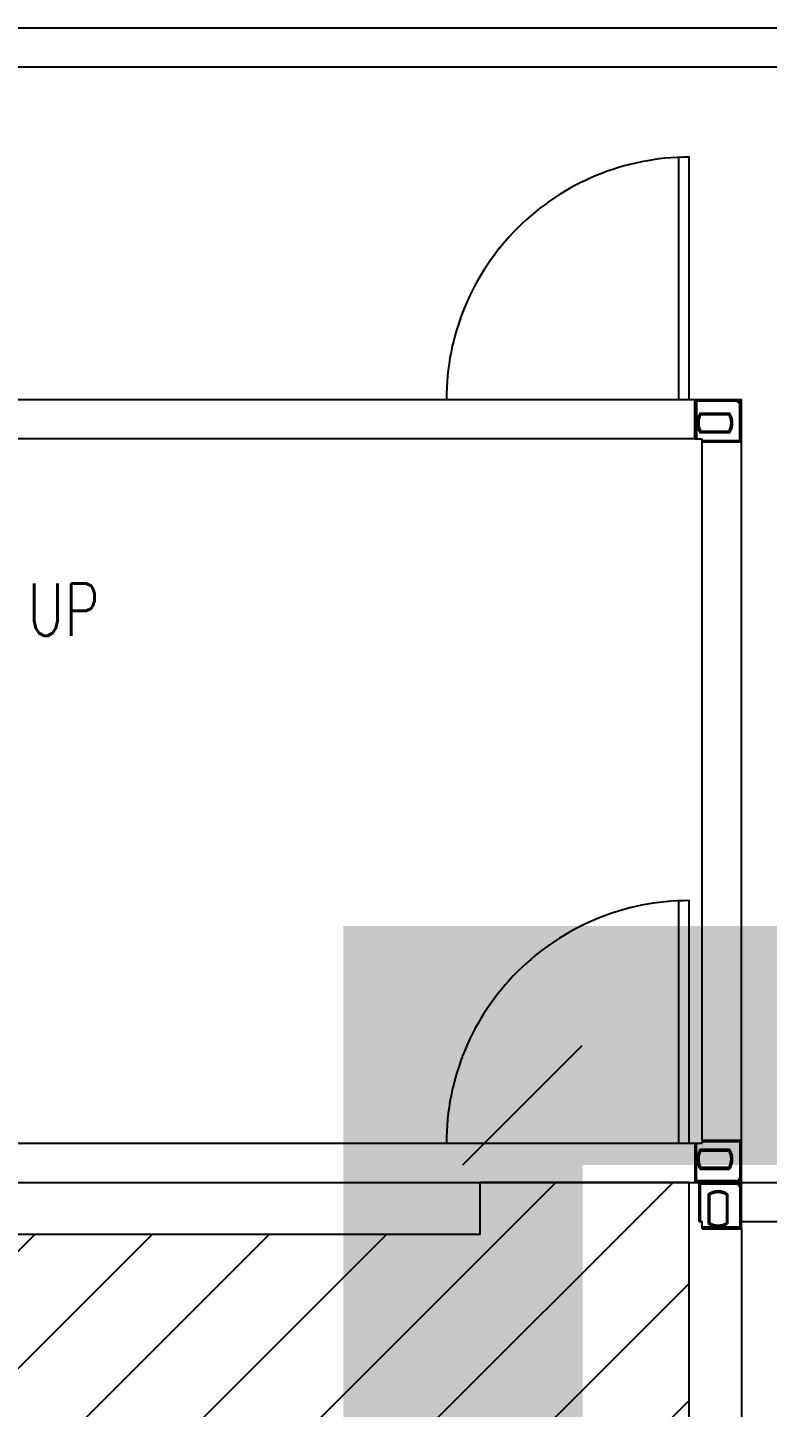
# Model space of a CAD drawing. Header units: millimetres. Extents: x 63700 to 182600, y -289551 to -205451.
# Drawn here: x 115409.8 to 115551.5, y -251103.6 to -250839.2 of the extents above; entities that cross this region are included whole.
import ezdxf

# ---------------------------------------------------------------- set-up
doc = ezdxf.new("R2010")
doc.units = ezdxf.units.MM
doc.header["$LTSCALE"] = 50
doc.layers.add('3', color=7, linetype='Continuous')
doc.layers.add('DITCH', color=7, linetype='Continuous', lineweight=0)
doc.styles.get("Standard").update_dxf_attribs({"font": 'romans.shx', "width": 0.75, "bigfont": 'whgtxt.shx'})

# ---------------------------------------------------------------- blocks, each defined once
blk = doc.blocks.new('KEY PLAN_NEW')
h = blk.add_hatch()
h.set_pattern_fill('ANSI31', color=253, scale=2)
h.set_pattern_definition([(45, (-1396.921, -1800.0236), (-4.490128, 4.490128), [])])
edge = h.paths.add_edge_path()
edge.add_line((-2006.86, -1075.94), (-2006.86, -1091.94))
edge.add_line((-2006.86, -1091.94), (-2067.86, -1091.94))
edge.add_line((-2067.86, -1091.94), (-2067.86, -1375.94))
edge.add_line((-2067.86, -1375.94), (-2006.86, -1375.94))
edge.add_line((-2006.86, -1375.94), (-2006.86, -1391.94))
edge.add_line((-2006.86, -1391.94), (-2007.86, -1391.94))
edge.add_line((-2007.86, -1391.94), (-2007.86, -1488.94))
edge.add_line((-2007.86, -1488.94), (-2008.31, -1488.94))
edge.add_arc((-2028.72, -1493.5), 20.91, 12.5777, 76.5787)
edge.add_line((-2023.86, -1473.16), (-2023.86, -1391.94))
edge.add_line((-2023.86, -1391.94), (-2247.86, -1391.94))
edge.add_line((-2247.86, -1391.94), (-2247.86, -1488.94))
edge.add_line((-2247.86, -1488.94), (-2263.86, -1488.94))
edge.add_line((-2263.86, -1488.94), (-2263.86, -1452.18))
edge.add_line((-2263.86, -1452.18), (-2549.86, -1452.18))
edge.add_line((-2549.86, -1452.18), (-2549.86, -1488.94))
edge.add_line((-2549.86, -1488.94), (-2565.86, -1488.94))
edge.add_line((-2565.86, -1488.94), (-2565.86, -1427.94))
edge.add_line((-2565.86, -1427.94), (-2720.86, -1427.94))
edge.add_line((-2720.86, -1427.94), (-2720.86, -1411.94))
edge.add_line((-2720.86, -1411.94), (-2623.86, -1411.94))
edge.add_line((-2623.86, -1411.94), (-2623.86, -1075.94))
edge.add_line((-2623.86, -1075.94), (-2563.86, -1075.94))
edge.add_line((-2563.86, -1075.94), (-2563.86, -1071.94))
edge.add_line((-2563.86, -1071.94), (-2547.86, -1071.94))
edge.add_line((-2547.86, -1071.94), (-2547.86, -1091.94))
edge.add_line((-2547.86, -1091.94), (-2607.86, -1091.94))
edge.add_line((-2607.86, -1091.94), (-2607.86, -1411.94))
edge.add_line((-2607.86, -1411.94), (-2549.86, -1411.94))
edge.add_line((-2549.86, -1411.94), (-2549.86, -1436.18))
edge.add_line((-2549.86, -1436.18), (-2263.86, -1436.18))
edge.add_line((-2263.86, -1436.18), (-2263.86, -1375.94))
edge.add_line((-2263.86, -1375.94), (-2083.86, -1375.94))
edge.add_line((-2083.86, -1375.94), (-2083.86, -1075.94))
edge.add_line((-2083.86, -1075.94), (-2006.86, -1075.94))
at = {"color": 253}
for p, q in [((-2548.66, -1011.94, 46), (-2548.66, -993.36, 46)), ((-2547.42, -1014.94, 46), (-2660.3, -1014.94, 46)), ((-2547.42, -1014.94, 46), (-2546.86, -1014.94, 46)), ((-2546.86, -1015.18, 46), (-2546.86, -1014.94, 46)), ((-2546.86, -1068.7, 46), (-2546.86, -1015.18, 46)), ((-2548.66, -1068.94, 46), (-2548.66, -1050.36, 46)), ((-2660.3, -1068.94, 46), (-2547.42, -1068.94, 46)), ((-2547.42, -1068.94, 46), (-2546.86, -1068.94, 46)), ((-2546.86, -1068.7, 46), (-2546.86, -1068.94, 46)), ((-2600.62, -1071.94, 46), (-2547.1, -1071.94, 46)), ((-2600.62, -1071.94, 46), (-2547.1, -1071.94, 46)), ((-2547.86, -1071.94, 46), (-2563.86, -1071.94, 46)), ((-2563.86, -1075.94, 46), (-2563.86, -1071.94, 46)), ((-2547.86, -1091.94, 46), (-2547.86, -1071.94, 46)), ((-2547.1, -1071.94, 46), (-2543.86, -1071.94, 46)), ((-2543.86, -1075.5, 46), (-2543.86, -1071.94, 46)), ((-2543.86, -1071.94, 46), (-2123.86, -1071.94, 46)), ((-2547.1, -1074.94, 46), (-2546.86, -1074.94, 46)), ((-2546.86, -1075.5, 46), (-2546.86, -1074.94, 46)), ((-2543.86, -1074.94, 46), (-2123.86, -1074.94, 46)), ((-2543.86, -1075.5, 46), (-2543.86, -1368.38, 46)), ((-2563.86, -1075.94, 46), (-2623.86, -1075.94, 46))]:
    blk.add_line(p, q, dxfattribs=at)
at = {"color": 253, "linetype": 'Continuous'}
for p, q in [((-2547.42, -1014.94, 46), (-2547.42, -1011.94, 46)), ((-2547.42, -1012.06, 46), (-2547.3, -1012.06, 46)), ((-2547.3, -1012.06, 46), (-2547.3, -1011.94, 46)), ((-2547.3, -1012.06, 46), (-2547.3, -1014.94, 46)), ((-2544.27, -1012.06, 46), (-2547.3, -1012.06, 46)), ((-2544.27, -1012.06, 46), (-2544.27, -1011.94, 46)), ((-2543.98, -1012.06, 46), (-2543.98, -1012.06, 46)), ((-2543.98, -1012.06, 46), (-2543.98, -1012.06, 46)), ((-2547.02, -1012.97, 46), (-2544.76, -1012.97, 46)), ((-2544.83, -1013.09, 46), (-2546.96, -1013.09, 46)), ((-2543.98, -1012.35, 46), (-2543.86, -1012.35, 46)), ((-2543.98, -1015.06, 46), (-2543.98, -1012.35, 46)), ((-2546.96, -1014.36, 46), (-2544.83, -1014.36, 46)), ((-2544.76, -1014.48, 46), (-2547.02, -1014.48, 46)), ((-2546.86, -1015.06, 46), (-2543.98, -1015.06, 46)), ((-2546.86, -1015.18, 46), (-2543.86, -1015.18, 46)), ((-2543.86, -1015.06, 46), (-2543.98, -1015.06, 46)), ((-2543.98, -1015.18, 46), (-2543.98, -1015.06, 46)), ((-2547.42, -1068.94, 46), (-2547.42, -1071.94, 46)), ((-2547.3, -1071.82, 46), (-2547.3, -1068.94, 46)), ((-2544.76, -1069.41, 46), (-2547.02, -1069.41, 46)), ((-2546.86, -1068.7, 46), (-2543.86, -1068.7, 46)), ((-2546.86, -1068.82, 46), (-2543.98, -1068.82, 46)), ((-2543.98, -1068.7, 46), (-2543.98, -1068.82, 46)), ((-2543.86, -1068.82, 46), (-2543.98, -1068.82, 46)), ((-2543.98, -1068.82, 46), (-2543.98, -1071.53, 46)), ((-2546.96, -1069.53, 46), (-2544.83, -1069.53, 46)), ((-2547.02, -1070.92, 46), (-2544.76, -1070.92, 46)), ((-2544.83, -1070.8, 46), (-2546.96, -1070.8, 46)), ((-2543.98, -1071.53, 46), (-2543.86, -1071.53, 46)), ((-2547.42, -1071.82, 46), (-2547.3, -1071.82, 46)), ((-2547.3, -1071.82, 46), (-2547.3, -1071.94, 46)), ((-2544.27, -1071.82, 46), (-2547.3, -1071.82, 46)), ((-2547.1, -1074.94, 46), (-2547.1, -1071.94, 46)), ((-2547.1, -1072.06, 46), (-2546.98, -1072.06, 46)), ((-2546.98, -1071.94, 46), (-2546.98, -1072.06, 46)), ((-2546.98, -1074.94, 46), (-2546.98, -1072.06, 46)), ((-2546.98, -1072.06, 46), (-2544.27, -1072.06, 46)), ((-2544.27, -1071.82, 46), (-2544.27, -1071.94, 46)), ((-2544.27, -1072.06, 46), (-2544.27, -1071.94, 46)), ((-2543.98, -1071.82, 46), (-2543.98, -1071.82, 46)), ((-2543.98, -1071.82, 46), (-2543.98, -1071.82, 46)), ((-2543.98, -1072.06, 46), (-2543.98, -1072.06, 46)), ((-2543.98, -1072.06, 46), (-2543.98, -1072.06, 46)), ((-2543.98, -1072.35, 46), (-2543.86, -1072.35, 46)), ((-2543.98, -1072.35, 46), (-2543.98, -1075.38, 46)), ((-2546.4, -1072.84, 46), (-2546.4, -1075.1, 46)), ((-2546.28, -1075.04, 46), (-2546.28, -1072.91, 46)), ((-2545.01, -1072.91, 46), (-2545.01, -1075.04, 46)), ((-2544.89, -1075.1, 46), (-2544.89, -1072.84, 46)), ((-2543.98, -1075.38, 46), (-2546.86, -1075.38, 46)), ((-2546.86, -1075.5, 46), (-2543.86, -1075.5, 46)), ((-2543.98, -1075.5, 46), (-2543.98, -1075.38, 46)), ((-2543.98, -1075.38, 46), (-2543.86, -1075.38, 46))]:
    blk.add_line(p, q, dxfattribs=at)
at = {"color": 253, "elevation": 46}
for points in [[(-2547.86, -1011.94), (-2547.86, -993.34, 0.414214), (-2566.46, -1011.94, 0.414214)], [(-2547.86, -1068.94), (-2547.86, -1050.34, 0.414214), (-2566.46, -1068.94, 0.414214)]]:
    blk.add_lwpolyline(points, format="xyb", dxfattribs=at)
for points in [[(-2543.86, -1071.94), (-2543.86, -1011.94), (-2663.86, -1011.94), (-2663.86, -1071.94)], [(-2603.86, -1071.94), (-2543.86, -1071.94)]]:
    blk.add_lwpolyline(points, dxfattribs=at)
at = {"color": 253, "linetype": 'Continuous'}
for centre, radius, start, end in [((-2547.3, -1012.06, 46), 0.12, 90, 180), ((-2544.27, -1012.35, 46), 0.41, 0, 90), ((-2544.27, -1012.35, 46), 0.29, 0, 90), ((-2545.89, -1013.72, 46), 1.36, 146.2792, 213.7208), ((-2545.89, -1013.72, 46), 1.24, 149.1964, 210.8036), ((-2545.89, -1013.72, 46), 1.24, 329.1964, 30.8036), ((-2545.89, -1013.72, 46), 1.36, 326.2792, 33.7208), ((-2543.98, -1015.06, 46), 0.12, 270, 0), ((-2545.89, -1070.16, 46), 1.36, 146.2792, 213.7208), ((-2545.89, -1070.16, 46), 1.36, 326.2792, 33.7208), ((-2543.98, -1068.82, 46), 0.12, 0, 90), ((-2545.89, -1070.16, 46), 1.24, 149.1964, 210.8036), ((-2545.89, -1070.16, 46), 1.24, 329.1964, 30.8036), ((-2544.27, -1071.53, 46), 0.41, 270, 0), ((-2544.27, -1071.53, 46), 0.29, 270, 0), ((-2547.3, -1071.82, 46), 0.12, 180, 270), ((-2546.98, -1072.06, 46), 0.12, 90, 180), ((-2544.27, -1072.35, 46), 0.41, 0, 90), ((-2544.27, -1072.35, 46), 0.29, 0, 90), ((-2545.64, -1073.97, 46), 1.36, 56.2792, 123.7208), ((-2545.64, -1073.97, 46), 1.24, 59.1964, 120.8036), ((-2545.64, -1073.97, 46), 1.36, 236.2792, 303.7208), ((-2545.64, -1073.97, 46), 1.24, 239.1964, 300.8036), ((-2543.98, -1075.38, 46), 0.12, 270, 0)]:
    blk.add_arc(centre, radius, start, end, dxfattribs=at)
for points, knots in [([(-2547.02, -1012.97, 46), (-2547.02, -1012.97, 46), (-2547.02, -1012.97, 46), (-2547.02, -1012.97, 46), (-2547.02, -1012.97, 46), (-2547.02, -1012.97, 46), (-2547.02, -1012.98, 46), (-2547.02, -1012.98, 46), (-2547.02, -1012.98, 46), (-2547.01, -1012.99, 46), (-2547.01, -1012.99, 46), (-2547.01, -1013, 46), (-2547, -1013, 46), (-2547, -1013.01, 46), (-2547, -1013.01, 46), (-2547, -1013.01, 46), (-2547, -1013.01, 46), (-2547, -1013.01, 46), (-2547, -1013.02, 46), (-2547, -1013.02, 46), (-2546.99, -1013.03, 46), (-2546.99, -1013.03, 46), (-2546.99, -1013.04, 46), (-2546.98, -1013.04, 46), (-2546.98, -1013.04, 46), (-2546.98, -1013.04, 46), (-2546.98, -1013.04, 46), (-2546.98, -1013.05, 46), (-2546.98, -1013.05, 46), (-2546.98, -1013.05, 46), (-2546.98, -1013.05, 46), (-2546.98, -1013.06, 46), (-2546.97, -1013.06, 46), (-2546.97, -1013.06, 46), (-2546.97, -1013.07, 46), (-2546.97, -1013.07, 46), (-2546.97, -1013.07, 46), (-2546.97, -1013.07, 46), (-2546.97, -1013.07, 46), (-2546.97, -1013.07, 46), (-2546.96, -1013.07, 46), (-2546.96, -1013.08, 46), (-2546.96, -1013.08, 46), (-2546.96, -1013.08, 46), (-2546.96, -1013.08, 46), (-2546.96, -1013.08, 46), (-2546.96, -1013.08, 46), (-2546.96, -1013.08, 46), (-2546.96, -1013.09, 46), (-2546.96, -1013.09, 46), (-2546.96, -1013.09, 46), (-2546.96, -1013.09, 46), (-2546.96, -1013.09, 46), (-2546.96, -1013.09, 46)], [0, 0, 0, 0, 0.00782, 0.00782, 0.015639, 0.031279, 0.031279, 0.062557, 0.062557, 0.125114, 0.125114, 0.187671, 0.187671, 0.21895, 0.21895, 0.234589, 0.234589, 0.250228, 0.250228, 0.312785, 0.312785, 0.375342, 0.375342, 0.437899, 0.437899, 0.453538, 0.453538, 0.469178, 0.469178, 0.500456, 0.500456, 0.563013, 0.563013, 0.62557, 0.62557, 0.641209, 0.641209, 0.656849, 0.656849, 0.688127, 0.688127, 0.750684, 0.750684, 0.813241, 0.813241, 0.828881, 0.828881, 0.84452, 0.84452, 0.875798, 0.875798, 0.938355, 1, 1, 1, 1]), ([(-2544.76, -1012.97, 46), (-2544.76, -1012.97, 46), (-2544.76, -1012.97, 46), (-2544.76, -1012.97, 46), (-2544.76, -1012.97, 46), (-2544.76, -1012.97, 46), (-2544.76, -1012.98, 46), (-2544.77, -1012.98, 46), (-2544.77, -1012.98, 46), (-2544.77, -1012.99, 46), (-2544.77, -1012.99, 46), (-2544.78, -1013, 46), (-2544.78, -1013, 46), (-2544.78, -1013.01, 46), (-2544.78, -1013.01, 46), (-2544.78, -1013.01, 46), (-2544.78, -1013.01, 46), (-2544.78, -1013.01, 46), (-2544.79, -1013.02, 46), (-2544.79, -1013.02, 46), (-2544.79, -1013.03, 46), (-2544.79, -1013.03, 46), (-2544.8, -1013.04, 46), (-2544.8, -1013.04, 46), (-2544.8, -1013.04, 46), (-2544.8, -1013.04, 46), (-2544.8, -1013.04, 46), (-2544.8, -1013.05, 46), (-2544.8, -1013.05, 46), (-2544.8, -1013.05, 46), (-2544.81, -1013.05, 46), (-2544.81, -1013.06, 46), (-2544.81, -1013.06, 46), (-2544.81, -1013.06, 46), (-2544.81, -1013.07, 46), (-2544.81, -1013.07, 46), (-2544.82, -1013.07, 46), (-2544.82, -1013.07, 46), (-2544.82, -1013.07, 46), (-2544.82, -1013.07, 46), (-2544.82, -1013.07, 46), (-2544.82, -1013.08, 46), (-2544.82, -1013.08, 46), (-2544.82, -1013.08, 46), (-2544.82, -1013.08, 46), (-2544.82, -1013.08, 46), (-2544.82, -1013.08, 46), (-2544.82, -1013.08, 46), (-2544.82, -1013.09, 46), (-2544.82, -1013.09, 46), (-2544.83, -1013.09, 46), (-2544.83, -1013.09, 46), (-2544.83, -1013.09, 46), (-2544.83, -1013.09, 46)], [0, 0, 0, 0, 0.00782, 0.00782, 0.015639, 0.031279, 0.031279, 0.062557, 0.062557, 0.125114, 0.125114, 0.187671, 0.187671, 0.21895, 0.21895, 0.234589, 0.234589, 0.250228, 0.250228, 0.312785, 0.312785, 0.375342, 0.375342, 0.437899, 0.437899, 0.453538, 0.453538, 0.469178, 0.469178, 0.500456, 0.500456, 0.563013, 0.563013, 0.62557, 0.62557, 0.641209, 0.641209, 0.656849, 0.656849, 0.688127, 0.688127, 0.750684, 0.750684, 0.813241, 0.813241, 0.828881, 0.828881, 0.84452, 0.84452, 0.875798, 0.875798, 0.938355, 1, 1, 1, 1]), ([(-2546.96, -1014.36, 46), (-2546.96, -1014.36, 46), (-2546.96, -1014.36, 46), (-2546.96, -1014.36, 46), (-2546.96, -1014.36, 46), (-2546.96, -1014.36, 46), (-2546.96, -1014.36, 46), (-2546.96, -1014.36, 46), (-2546.96, -1014.36, 46), (-2546.96, -1014.36, 46), (-2546.96, -1014.37, 46), (-2546.96, -1014.37, 46), (-2546.96, -1014.37, 46), (-2546.96, -1014.37, 46), (-2546.97, -1014.38, 46), (-2546.97, -1014.38, 46), (-2546.97, -1014.38, 46), (-2546.97, -1014.38, 46), (-2546.97, -1014.38, 46), (-2546.97, -1014.38, 46), (-2546.97, -1014.38, 46), (-2546.97, -1014.39, 46), (-2546.98, -1014.39, 46), (-2546.98, -1014.39, 46), (-2546.98, -1014.4, 46), (-2546.98, -1014.4, 46), (-2546.98, -1014.4, 46), (-2546.98, -1014.4, 46), (-2546.98, -1014.4, 46), (-2546.98, -1014.4, 46), (-2546.98, -1014.41, 46), (-2546.99, -1014.41, 46), (-2546.99, -1014.42, 46), (-2546.99, -1014.42, 46), (-2547, -1014.43, 46), (-2547, -1014.43, 46), (-2547, -1014.44, 46), (-2547, -1014.44, 46), (-2547, -1014.44, 46), (-2547, -1014.44, 46), (-2547, -1014.44, 46), (-2547, -1014.44, 46), (-2547.01, -1014.45, 46), (-2547.01, -1014.45, 46), (-2547.01, -1014.46, 46), (-2547.02, -1014.46, 46), (-2547.02, -1014.47, 46), (-2547.02, -1014.47, 46), (-2547.02, -1014.47, 46), (-2547.02, -1014.48, 46), (-2547.02, -1014.48, 46), (-2547.02, -1014.48, 46), (-2547.02, -1014.48, 46), (-2547.02, -1014.48, 46)], [0, 0, 0, 0, 0.06206, 0.12459, 0.12459, 0.155854, 0.155854, 0.171487, 0.171487, 0.187119, 0.187119, 0.249648, 0.249648, 0.312178, 0.312178, 0.343442, 0.343442, 0.359075, 0.359075, 0.374707, 0.374707, 0.437236, 0.437236, 0.499766, 0.499766, 0.53103, 0.53103, 0.546663, 0.546663, 0.562295, 0.562295, 0.624824, 0.624824, 0.687353, 0.687353, 0.749883, 0.749883, 0.765515, 0.765515, 0.781147, 0.781147, 0.812412, 0.812412, 0.874941, 0.874941, 0.937471, 0.937471, 0.968735, 0.968735, 0.984368, 0.992184, 0.992184, 1, 1, 1, 1]), ([(-2544.83, -1014.36, 46), (-2544.83, -1014.36, 46), (-2544.83, -1014.36, 46), (-2544.83, -1014.36, 46), (-2544.82, -1014.36, 46), (-2544.82, -1014.36, 46), (-2544.82, -1014.36, 46), (-2544.82, -1014.36, 46), (-2544.82, -1014.36, 46), (-2544.82, -1014.36, 46), (-2544.82, -1014.37, 46), (-2544.82, -1014.37, 46), (-2544.82, -1014.37, 46), (-2544.82, -1014.37, 46), (-2544.82, -1014.38, 46), (-2544.82, -1014.38, 46), (-2544.82, -1014.38, 46), (-2544.82, -1014.38, 46), (-2544.81, -1014.38, 46), (-2544.81, -1014.38, 46), (-2544.81, -1014.38, 46), (-2544.81, -1014.39, 46), (-2544.81, -1014.39, 46), (-2544.81, -1014.39, 46), (-2544.8, -1014.4, 46), (-2544.8, -1014.4, 46), (-2544.8, -1014.4, 46), (-2544.8, -1014.4, 46), (-2544.8, -1014.4, 46), (-2544.8, -1014.4, 46), (-2544.8, -1014.41, 46), (-2544.8, -1014.41, 46), (-2544.79, -1014.42, 46), (-2544.79, -1014.42, 46), (-2544.79, -1014.43, 46), (-2544.79, -1014.43, 46), (-2544.78, -1014.44, 46), (-2544.78, -1014.44, 46), (-2544.78, -1014.44, 46), (-2544.78, -1014.44, 46), (-2544.78, -1014.44, 46), (-2544.78, -1014.44, 46), (-2544.78, -1014.45, 46), (-2544.77, -1014.45, 46), (-2544.77, -1014.46, 46), (-2544.77, -1014.46, 46), (-2544.77, -1014.47, 46), (-2544.76, -1014.47, 46), (-2544.76, -1014.47, 46), (-2544.76, -1014.48, 46), (-2544.76, -1014.48, 46), (-2544.76, -1014.48, 46), (-2544.76, -1014.48, 46), (-2544.76, -1014.48, 46)], [0, 0, 0, 0, 0.06206, 0.12459, 0.12459, 0.155854, 0.155854, 0.171487, 0.171487, 0.187119, 0.187119, 0.249648, 0.249648, 0.312178, 0.312178, 0.343442, 0.343442, 0.359075, 0.359075, 0.374707, 0.374707, 0.437236, 0.437236, 0.499766, 0.499766, 0.53103, 0.53103, 0.546663, 0.546663, 0.562295, 0.562295, 0.624824, 0.624824, 0.687353, 0.687353, 0.749883, 0.749883, 0.765515, 0.765515, 0.781147, 0.781147, 0.812412, 0.812412, 0.874941, 0.874941, 0.937471, 0.937471, 0.968735, 0.968735, 0.984368, 0.992184, 0.992184, 1, 1, 1, 1]), ([(-2546.96, -1069.53, 46), (-2546.96, -1069.53, 46), (-2546.96, -1069.53, 46), (-2546.96, -1069.53, 46), (-2546.96, -1069.53, 46), (-2546.96, -1069.53, 46), (-2546.96, -1069.52, 46), (-2546.96, -1069.52, 46), (-2546.96, -1069.52, 46), (-2546.96, -1069.52, 46), (-2546.96, -1069.52, 46), (-2546.96, -1069.52, 46), (-2546.96, -1069.52, 46), (-2546.96, -1069.51, 46), (-2546.97, -1069.51, 46), (-2546.97, -1069.51, 46), (-2546.97, -1069.51, 46), (-2546.97, -1069.51, 46), (-2546.97, -1069.51, 46), (-2546.97, -1069.51, 46), (-2546.97, -1069.5, 46), (-2546.97, -1069.5, 46), (-2546.98, -1069.5, 46), (-2546.98, -1069.49, 46), (-2546.98, -1069.49, 46), (-2546.98, -1069.49, 46), (-2546.98, -1069.49, 46), (-2546.98, -1069.48, 46), (-2546.98, -1069.48, 46), (-2546.98, -1069.48, 46), (-2546.98, -1069.48, 46), (-2546.99, -1069.48, 46), (-2546.99, -1069.47, 46), (-2546.99, -1069.47, 46), (-2547, -1069.46, 46), (-2547, -1069.46, 46), (-2547, -1069.45, 46), (-2547, -1069.45, 46), (-2547, -1069.45, 46), (-2547, -1069.45, 46), (-2547, -1069.45, 46), (-2547, -1069.44, 46), (-2547.01, -1069.44, 46), (-2547.01, -1069.43, 46), (-2547.01, -1069.43, 46), (-2547.02, -1069.42, 46), (-2547.02, -1069.42, 46), (-2547.02, -1069.42, 46), (-2547.02, -1069.41, 46), (-2547.02, -1069.41, 46), (-2547.02, -1069.41, 46), (-2547.02, -1069.41, 46), (-2547.02, -1069.41, 46), (-2547.02, -1069.41, 46)], [0, 0, 0, 0, 0.06206, 0.12459, 0.12459, 0.155854, 0.155854, 0.171487, 0.171487, 0.187119, 0.187119, 0.249648, 0.249648, 0.312178, 0.312178, 0.343442, 0.343442, 0.359075, 0.359075, 0.374707, 0.374707, 0.437236, 0.437236, 0.499766, 0.499766, 0.53103, 0.53103, 0.546663, 0.546663, 0.562295, 0.562295, 0.624824, 0.624824, 0.687353, 0.687353, 0.749883, 0.749883, 0.765515, 0.765515, 0.781147, 0.781147, 0.812412, 0.812412, 0.874941, 0.874941, 0.937471, 0.937471, 0.968735, 0.968735, 0.984368, 0.992184, 0.992184, 1, 1, 1, 1]), ([(-2544.83, -1069.53, 46), (-2544.83, -1069.53, 46), (-2544.83, -1069.53, 46), (-2544.83, -1069.53, 46), (-2544.82, -1069.53, 46), (-2544.82, -1069.53, 46), (-2544.82, -1069.52, 46), (-2544.82, -1069.52, 46), (-2544.82, -1069.52, 46), (-2544.82, -1069.52, 46), (-2544.82, -1069.52, 46), (-2544.82, -1069.52, 46), (-2544.82, -1069.52, 46), (-2544.82, -1069.51, 46), (-2544.82, -1069.51, 46), (-2544.82, -1069.51, 46), (-2544.82, -1069.51, 46), (-2544.82, -1069.51, 46), (-2544.81, -1069.51, 46), (-2544.81, -1069.51, 46), (-2544.81, -1069.5, 46), (-2544.81, -1069.5, 46), (-2544.81, -1069.5, 46), (-2544.81, -1069.49, 46), (-2544.8, -1069.49, 46), (-2544.8, -1069.49, 46), (-2544.8, -1069.49, 46), (-2544.8, -1069.48, 46), (-2544.8, -1069.48, 46), (-2544.8, -1069.48, 46), (-2544.8, -1069.48, 46), (-2544.8, -1069.48, 46), (-2544.79, -1069.47, 46), (-2544.79, -1069.47, 46), (-2544.79, -1069.46, 46), (-2544.79, -1069.46, 46), (-2544.78, -1069.45, 46), (-2544.78, -1069.45, 46), (-2544.78, -1069.45, 46), (-2544.78, -1069.45, 46), (-2544.78, -1069.45, 46), (-2544.78, -1069.44, 46), (-2544.78, -1069.44, 46), (-2544.77, -1069.43, 46), (-2544.77, -1069.43, 46), (-2544.77, -1069.42, 46), (-2544.77, -1069.42, 46), (-2544.76, -1069.42, 46), (-2544.76, -1069.41, 46), (-2544.76, -1069.41, 46), (-2544.76, -1069.41, 46), (-2544.76, -1069.41, 46), (-2544.76, -1069.41, 46), (-2544.76, -1069.41, 46)], [0, 0, 0, 0, 0.06206, 0.12459, 0.12459, 0.155854, 0.155854, 0.171487, 0.171487, 0.187119, 0.187119, 0.249648, 0.249648, 0.312178, 0.312178, 0.343442, 0.343442, 0.359075, 0.359075, 0.374707, 0.374707, 0.437236, 0.437236, 0.499766, 0.499766, 0.53103, 0.53103, 0.546663, 0.546663, 0.562295, 0.562295, 0.624824, 0.624824, 0.687353, 0.687353, 0.749883, 0.749883, 0.765515, 0.765515, 0.781147, 0.781147, 0.812412, 0.812412, 0.874941, 0.874941, 0.937471, 0.937471, 0.968735, 0.968735, 0.984368, 0.992184, 0.992184, 1, 1, 1, 1]), ([(-2547.02, -1070.92, 46), (-2547.02, -1070.92, 46), (-2547.02, -1070.92, 46), (-2547.02, -1070.92, 46), (-2547.02, -1070.92, 46), (-2547.02, -1070.91, 46), (-2547.02, -1070.91, 46), (-2547.02, -1070.91, 46), (-2547.02, -1070.9, 46), (-2547.01, -1070.9, 46), (-2547.01, -1070.89, 46), (-2547.01, -1070.89, 46), (-2547, -1070.88, 46), (-2547, -1070.88, 46), (-2547, -1070.88, 46), (-2547, -1070.88, 46), (-2547, -1070.88, 46), (-2547, -1070.88, 46), (-2547, -1070.87, 46), (-2547, -1070.87, 46), (-2546.99, -1070.86, 46), (-2546.99, -1070.86, 46), (-2546.99, -1070.85, 46), (-2546.98, -1070.85, 46), (-2546.98, -1070.84, 46), (-2546.98, -1070.84, 46), (-2546.98, -1070.84, 46), (-2546.98, -1070.84, 46), (-2546.98, -1070.84, 46), (-2546.98, -1070.84, 46), (-2546.98, -1070.83, 46), (-2546.98, -1070.83, 46), (-2546.97, -1070.83, 46), (-2546.97, -1070.82, 46), (-2546.97, -1070.82, 46), (-2546.97, -1070.82, 46), (-2546.97, -1070.82, 46), (-2546.97, -1070.82, 46), (-2546.97, -1070.82, 46), (-2546.97, -1070.82, 46), (-2546.96, -1070.81, 46), (-2546.96, -1070.81, 46), (-2546.96, -1070.81, 46), (-2546.96, -1070.81, 46), (-2546.96, -1070.8, 46), (-2546.96, -1070.8, 46), (-2546.96, -1070.8, 46), (-2546.96, -1070.8, 46), (-2546.96, -1070.8, 46), (-2546.96, -1070.8, 46), (-2546.96, -1070.8, 46), (-2546.96, -1070.8, 46), (-2546.96, -1070.8, 46), (-2546.96, -1070.8, 46)], [0, 0, 0, 0, 0.00782, 0.00782, 0.015639, 0.031279, 0.031279, 0.062557, 0.062557, 0.125114, 0.125114, 0.187671, 0.187671, 0.21895, 0.21895, 0.234589, 0.234589, 0.250228, 0.250228, 0.312785, 0.312785, 0.375342, 0.375342, 0.437899, 0.437899, 0.453538, 0.453538, 0.469178, 0.469178, 0.500456, 0.500456, 0.563013, 0.563013, 0.62557, 0.62557, 0.641209, 0.641209, 0.656849, 0.656849, 0.688127, 0.688127, 0.750684, 0.750684, 0.813241, 0.813241, 0.828881, 0.828881, 0.84452, 0.84452, 0.875798, 0.875798, 0.938355, 1, 1, 1, 1]), ([(-2544.76, -1070.92, 46), (-2544.76, -1070.92, 46), (-2544.76, -1070.92, 46), (-2544.76, -1070.92, 46), (-2544.76, -1070.92, 46), (-2544.76, -1070.91, 46), (-2544.76, -1070.91, 46), (-2544.77, -1070.91, 46), (-2544.77, -1070.9, 46), (-2544.77, -1070.9, 46), (-2544.77, -1070.89, 46), (-2544.78, -1070.89, 46), (-2544.78, -1070.88, 46), (-2544.78, -1070.88, 46), (-2544.78, -1070.88, 46), (-2544.78, -1070.88, 46), (-2544.78, -1070.88, 46), (-2544.78, -1070.88, 46), (-2544.79, -1070.87, 46), (-2544.79, -1070.87, 46), (-2544.79, -1070.86, 46), (-2544.79, -1070.86, 46), (-2544.8, -1070.85, 46), (-2544.8, -1070.85, 46), (-2544.8, -1070.84, 46), (-2544.8, -1070.84, 46), (-2544.8, -1070.84, 46), (-2544.8, -1070.84, 46), (-2544.8, -1070.84, 46), (-2544.8, -1070.84, 46), (-2544.81, -1070.83, 46), (-2544.81, -1070.83, 46), (-2544.81, -1070.83, 46), (-2544.81, -1070.82, 46), (-2544.81, -1070.82, 46), (-2544.81, -1070.82, 46), (-2544.82, -1070.82, 46), (-2544.82, -1070.82, 46), (-2544.82, -1070.82, 46), (-2544.82, -1070.82, 46), (-2544.82, -1070.81, 46), (-2544.82, -1070.81, 46), (-2544.82, -1070.81, 46), (-2544.82, -1070.81, 46), (-2544.82, -1070.8, 46), (-2544.82, -1070.8, 46), (-2544.82, -1070.8, 46), (-2544.82, -1070.8, 46), (-2544.82, -1070.8, 46), (-2544.82, -1070.8, 46), (-2544.83, -1070.8, 46), (-2544.83, -1070.8, 46), (-2544.83, -1070.8, 46), (-2544.83, -1070.8, 46)], [0, 0, 0, 0, 0.00782, 0.00782, 0.015639, 0.031279, 0.031279, 0.062557, 0.062557, 0.125114, 0.125114, 0.187671, 0.187671, 0.21895, 0.21895, 0.234589, 0.234589, 0.250228, 0.250228, 0.312785, 0.312785, 0.375342, 0.375342, 0.437899, 0.437899, 0.453538, 0.453538, 0.469178, 0.469178, 0.500456, 0.500456, 0.563013, 0.563013, 0.62557, 0.62557, 0.641209, 0.641209, 0.656849, 0.656849, 0.688127, 0.688127, 0.750684, 0.750684, 0.813241, 0.813241, 0.828881, 0.828881, 0.84452, 0.84452, 0.875798, 0.875798, 0.938355, 1, 1, 1, 1]), ([(-2546.28, -1072.91, 46), (-2546.28, -1072.91, 46), (-2546.28, -1072.91, 46), (-2546.28, -1072.91, 46), (-2546.28, -1072.91, 46), (-2546.28, -1072.91, 46), (-2546.28, -1072.91, 46), (-2546.28, -1072.91, 46), (-2546.28, -1072.91, 46), (-2546.28, -1072.91, 46), (-2546.28, -1072.9, 46), (-2546.29, -1072.9, 46), (-2546.29, -1072.9, 46), (-2546.29, -1072.9, 46), (-2546.29, -1072.9, 46), (-2546.29, -1072.9, 46), (-2546.3, -1072.9, 46), (-2546.3, -1072.9, 46), (-2546.3, -1072.9, 46), (-2546.3, -1072.9, 46), (-2546.3, -1072.89, 46), (-2546.3, -1072.89, 46), (-2546.31, -1072.89, 46), (-2546.31, -1072.89, 46), (-2546.32, -1072.89, 46), (-2546.32, -1072.89, 46), (-2546.32, -1072.88, 46), (-2546.32, -1072.88, 46), (-2546.32, -1072.88, 46), (-2546.32, -1072.88, 46), (-2546.33, -1072.88, 46), (-2546.33, -1072.88, 46), (-2546.34, -1072.88, 46), (-2546.34, -1072.87, 46), (-2546.35, -1072.87, 46), (-2546.35, -1072.87, 46), (-2546.35, -1072.87, 46), (-2546.35, -1072.87, 46), (-2546.36, -1072.86, 46), (-2546.36, -1072.86, 46), (-2546.36, -1072.86, 46), (-2546.36, -1072.86, 46), (-2546.37, -1072.86, 46), (-2546.37, -1072.86, 46), (-2546.38, -1072.85, 46), (-2546.38, -1072.85, 46), (-2546.39, -1072.85, 46), (-2546.39, -1072.85, 46), (-2546.39, -1072.84, 46), (-2546.39, -1072.84, 46), (-2546.39, -1072.84, 46), (-2546.4, -1072.84, 46), (-2546.4, -1072.84, 46), (-2546.4, -1072.84, 46)], [0, 0, 0, 0, 0.06206, 0.12459, 0.12459, 0.155854, 0.155854, 0.171487, 0.171487, 0.187119, 0.187119, 0.249648, 0.249648, 0.312178, 0.312178, 0.343442, 0.343442, 0.359075, 0.359075, 0.374707, 0.374707, 0.437236, 0.437236, 0.499766, 0.499766, 0.53103, 0.53103, 0.546663, 0.546663, 0.562295, 0.562295, 0.624824, 0.624824, 0.687353, 0.687353, 0.749883, 0.749883, 0.765515, 0.765515, 0.781147, 0.781147, 0.812412, 0.812412, 0.874941, 0.874941, 0.937471, 0.937471, 0.968735, 0.968735, 0.984368, 0.992184, 0.992184, 1, 1, 1, 1]), ([(-2544.89, -1072.84, 46), (-2544.89, -1072.84, 46), (-2544.89, -1072.84, 46), (-2544.89, -1072.84, 46), (-2544.89, -1072.84, 46), (-2544.89, -1072.84, 46), (-2544.89, -1072.85, 46), (-2544.9, -1072.85, 46), (-2544.9, -1072.85, 46), (-2544.91, -1072.85, 46), (-2544.91, -1072.86, 46), (-2544.92, -1072.86, 46), (-2544.92, -1072.86, 46), (-2544.92, -1072.86, 46), (-2544.93, -1072.86, 46), (-2544.93, -1072.86, 46), (-2544.93, -1072.87, 46), (-2544.93, -1072.87, 46), (-2544.93, -1072.87, 46), (-2544.94, -1072.87, 46), (-2544.94, -1072.87, 46), (-2544.95, -1072.88, 46), (-2544.95, -1072.88, 46), (-2544.96, -1072.88, 46), (-2544.96, -1072.88, 46), (-2544.96, -1072.88, 46), (-2544.96, -1072.88, 46), (-2544.96, -1072.88, 46), (-2544.97, -1072.89, 46), (-2544.97, -1072.89, 46), (-2544.97, -1072.89, 46), (-2544.97, -1072.89, 46), (-2544.98, -1072.89, 46), (-2544.98, -1072.89, 46), (-2544.99, -1072.9, 46), (-2544.99, -1072.9, 46), (-2544.99, -1072.9, 46), (-2544.99, -1072.9, 46), (-2544.99, -1072.9, 46), (-2544.99, -1072.9, 46), (-2544.99, -1072.9, 46), (-2544.99, -1072.9, 46), (-2545, -1072.9, 46), (-2545, -1072.9, 46), (-2545, -1072.91, 46), (-2545, -1072.91, 46), (-2545, -1072.91, 46), (-2545, -1072.91, 46), (-2545, -1072.91, 46), (-2545, -1072.91, 46), (-2545.01, -1072.91, 46), (-2545.01, -1072.91, 46), (-2545.01, -1072.91, 46), (-2545.01, -1072.91, 46)], [0, 0, 0, 0, 0.00782, 0.00782, 0.015639, 0.031279, 0.031279, 0.062557, 0.062557, 0.125114, 0.125114, 0.187671, 0.187671, 0.21895, 0.21895, 0.234589, 0.234589, 0.250228, 0.250228, 0.312785, 0.312785, 0.375342, 0.375342, 0.437899, 0.437899, 0.453538, 0.453538, 0.469178, 0.469178, 0.500456, 0.500456, 0.563013, 0.563013, 0.62557, 0.62557, 0.641209, 0.641209, 0.656849, 0.656849, 0.688127, 0.688127, 0.750684, 0.750684, 0.813241, 0.813241, 0.828881, 0.828881, 0.84452, 0.84452, 0.875798, 0.875798, 0.938355, 1, 1, 1, 1]), ([(-2546.28, -1075.04, 46), (-2546.28, -1075.04, 46), (-2546.28, -1075.04, 46), (-2546.28, -1075.04, 46), (-2546.28, -1075.04, 46), (-2546.28, -1075.04, 46), (-2546.28, -1075.04, 46), (-2546.28, -1075.04, 46), (-2546.28, -1075.04, 46), (-2546.28, -1075.04, 46), (-2546.28, -1075.04, 46), (-2546.29, -1075.04, 46), (-2546.29, -1075.05, 46), (-2546.29, -1075.05, 46), (-2546.29, -1075.05, 46), (-2546.29, -1075.05, 46), (-2546.3, -1075.05, 46), (-2546.3, -1075.05, 46), (-2546.3, -1075.05, 46), (-2546.3, -1075.05, 46), (-2546.3, -1075.05, 46), (-2546.3, -1075.05, 46), (-2546.31, -1075.06, 46), (-2546.31, -1075.06, 46), (-2546.32, -1075.06, 46), (-2546.32, -1075.06, 46), (-2546.32, -1075.06, 46), (-2546.32, -1075.06, 46), (-2546.32, -1075.06, 46), (-2546.32, -1075.06, 46), (-2546.33, -1075.07, 46), (-2546.33, -1075.07, 46), (-2546.34, -1075.07, 46), (-2546.34, -1075.07, 46), (-2546.35, -1075.08, 46), (-2546.35, -1075.08, 46), (-2546.35, -1075.08, 46), (-2546.35, -1075.08, 46), (-2546.36, -1075.08, 46), (-2546.36, -1075.08, 46), (-2546.36, -1075.09, 46), (-2546.36, -1075.09, 46), (-2546.37, -1075.09, 46), (-2546.37, -1075.09, 46), (-2546.38, -1075.09, 46), (-2546.38, -1075.1, 46), (-2546.39, -1075.1, 46), (-2546.39, -1075.1, 46), (-2546.39, -1075.1, 46), (-2546.39, -1075.1, 46), (-2546.39, -1075.1, 46), (-2546.4, -1075.1, 46), (-2546.4, -1075.1, 46), (-2546.4, -1075.1, 46)], [0, 0, 0, 0, 0.06206, 0.12459, 0.12459, 0.155854, 0.155854, 0.171487, 0.171487, 0.187119, 0.187119, 0.249648, 0.249648, 0.312178, 0.312178, 0.343442, 0.343442, 0.359075, 0.359075, 0.374707, 0.374707, 0.437236, 0.437236, 0.499766, 0.499766, 0.53103, 0.53103, 0.546663, 0.546663, 0.562295, 0.562295, 0.624824, 0.624824, 0.687353, 0.687353, 0.749883, 0.749883, 0.765515, 0.765515, 0.781147, 0.781147, 0.812412, 0.812412, 0.874941, 0.874941, 0.937471, 0.937471, 0.968735, 0.968735, 0.984368, 0.992184, 0.992184, 1, 1, 1, 1]), ([(-2544.89, -1075.1, 46), (-2544.89, -1075.1, 46), (-2544.89, -1075.1, 46), (-2544.89, -1075.1, 46), (-2544.89, -1075.1, 46), (-2544.89, -1075.1, 46), (-2544.89, -1075.1, 46), (-2544.9, -1075.1, 46), (-2544.9, -1075.1, 46), (-2544.91, -1075.09, 46), (-2544.91, -1075.09, 46), (-2544.92, -1075.09, 46), (-2544.92, -1075.09, 46), (-2544.92, -1075.09, 46), (-2544.93, -1075.08, 46), (-2544.93, -1075.08, 46), (-2544.93, -1075.08, 46), (-2544.93, -1075.08, 46), (-2544.93, -1075.08, 46), (-2544.94, -1075.08, 46), (-2544.94, -1075.07, 46), (-2544.95, -1075.07, 46), (-2544.95, -1075.07, 46), (-2544.96, -1075.07, 46), (-2544.96, -1075.06, 46), (-2544.96, -1075.06, 46), (-2544.96, -1075.06, 46), (-2544.96, -1075.06, 46), (-2544.97, -1075.06, 46), (-2544.97, -1075.06, 46), (-2544.97, -1075.06, 46), (-2544.97, -1075.06, 46), (-2544.98, -1075.05, 46), (-2544.98, -1075.05, 46), (-2544.99, -1075.05, 46), (-2544.99, -1075.05, 46), (-2544.99, -1075.05, 46), (-2544.99, -1075.05, 46), (-2544.99, -1075.05, 46), (-2544.99, -1075.05, 46), (-2544.99, -1075.05, 46), (-2544.99, -1075.05, 46), (-2545, -1075.04, 46), (-2545, -1075.04, 46), (-2545, -1075.04, 46), (-2545, -1075.04, 46), (-2545, -1075.04, 46), (-2545, -1075.04, 46), (-2545, -1075.04, 46), (-2545, -1075.04, 46), (-2545.01, -1075.04, 46), (-2545.01, -1075.04, 46), (-2545.01, -1075.04, 46), (-2545.01, -1075.04, 46)], [0, 0, 0, 0, 0.00782, 0.00782, 0.015639, 0.031279, 0.031279, 0.062557, 0.062557, 0.125114, 0.125114, 0.187671, 0.187671, 0.21895, 0.21895, 0.234589, 0.234589, 0.250228, 0.250228, 0.312785, 0.312785, 0.375342, 0.375342, 0.437899, 0.437899, 0.453538, 0.453538, 0.469178, 0.469178, 0.500456, 0.500456, 0.563013, 0.563013, 0.62557, 0.62557, 0.641209, 0.641209, 0.656849, 0.656849, 0.688127, 0.688127, 0.750684, 0.750684, 0.813241, 0.813241, 0.828881, 0.828881, 0.84452, 0.84452, 0.875798, 0.875798, 0.938355, 1, 1, 1, 1])]:
    blk.add_open_spline(points, degree=3, knots=knots, dxfattribs=at)
at = {"layer": 'DITCH', "color": 253, "lineweight": -3}
for p, q in [((-2885.31, -983.42), (-1730.42, -983.42)), ((-2885.31, -986.42), (-1727.42, -986.42))]:
    blk.add_line(p, q, dxfattribs=at)
at = {"color": 253, "insert": (-2593.03, -1026.03, 46), "char_height": 4, "attachment_point": 3}
blk.add_mtext_dynamic_manual_height_columns('UP', width=2329.9769, gutter_width=1, heights=[0], dxfattribs=at)

msp = doc.modelspace()

# ---------------------------------------------------------------- hatches: boundary and pattern name
at = {"layer": '3'}
h = msp.add_hatch(dxfattribs=at)
h.set_pattern_fill('ANSI31', color=256, scale=712.8)
h.set_pattern_definition([(45, (-3976192.25, 410345.89), (-63.0032142, 63.0032142), [])])
h.paths.add_polyline_path([(116636.27, -251034.29), (115493.22, -251034.29), (115493.22, -251850.75), (116636.27, -251850.75)])

# ---------------------------------------------------------------- linework, layer by layer
at = {"layer": '3', "const_width": 45.83, "elevation": 126.5}
msp.add_lwpolyline([(116636.27, -251850.75), (115493.22, -251850.75), (115493.22, -251034.29), (116636.27, -251034.29)], close=True, dxfattribs=at)

# ---------------------------------------------------------------- block references
at = {"xscale": 2.5, "yscale": 2.5, "zscale": 2.5}
msp.add_blockref('KEY PLAN_NEW', (121906.2, -248380.66), dxfattribs=at)

doc.saveas('drawing.dxf')
